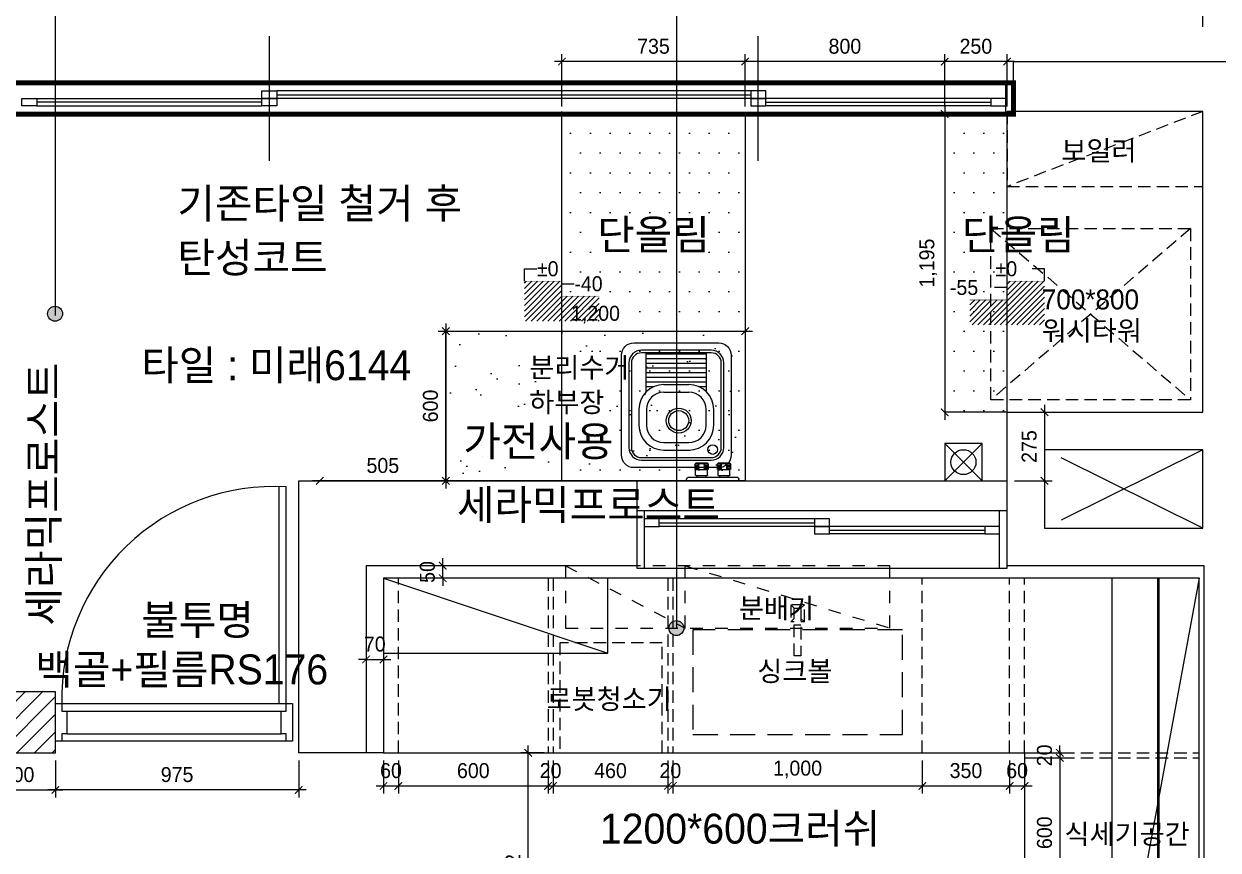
# Model space of a CAD drawing. Header units: millimetres. Extents: x 236955 to 308542, y 30900 to 88969.
# Drawn here: x 269033 to 273820, y 70311 to 73622 of the extents above; entities that cross this region are included whole.
import ezdxf
from ezdxf.enums import TextEntityAlignment as Align

# ---------------------------------------------------------------- set-up
doc = ezdxf.new("R2010")
doc.units = ezdxf.units.MM
doc.header["$LTSCALE"] = 100
doc.header["$PDMODE"] = 3
for name, pattern in [('DASHED', [0.75, 0.5, -0.25]), ('DASHEDX2', [1.5, 1, -0.5]), ('DIVIDE', [31.75, 12.7, -6.35, 0, -6.35, 0, -6.35]), ('HID', [2.3, 1.5, -0.8]), ('HID2', [1, 0.5, -0.5])]:
    doc.linetypes.add(name, pattern=pattern)
doc.layers.get('DEFPOINTS').update_dxf_attribs({"color": 248})
for name, color, linetype in [('0-ELC TEXT', 7, 'Continuous'), ('03-WAL NEW', 3, 'Continuous'), ('06-FUR', 6, 'Continuous'), ('06-LIGHT', 4, 'Continuous'), ('07-DIM WAL', 5, 'Continuous'), ('3.기호.계단선', 30, 'Continuous'), ('_LIBR', 4, 'Continuous'), ('C-LEVEL', 7, 'Continuous'), ('C-SYM', 7, 'Continuous'), ('CO-FURB-DN', 9, 'Continuous'), ('F-LEVEL', 7, 'Continuous'), ('F-OPEN', 1, 'DIVIDE'), ('F-WALL1', 2, 'Continuous'), ('F-WIN', 4, 'Continuous'), ('FIN', 7, 'Continuous'), ('FUR', 8, 'DASHED'), ('설비', 140, 'Continuous')]:
    doc.layers.add(name, color=color, linetype=linetype)
doc.styles.add('HY 울릉도 L', font='')
doc.styles.get("Standard").update_dxf_attribs({"font": ''})
doc.styles.add('YOURNAME', font='HY울릉도M.TTF')
doc.styles.add('코레일둥고', font='Korail_Round_Gothic_Medium.ttf')
doc.styles.get('HY 울릉도 L').set_extended_font_data('HY울릉도L')
doc.styles.get('Standard').set_extended_font_data('Haan YGodic 230')
doc.dimstyles.new('30', dxfattribs={"dimscale": 30, "dimtxt": 2, "dimasz": 1, "dimexe": 1, "dimexo": 1, "dimgap": 1, "dimtad": 1, "dimdec": 0, "dimrnd": 0.05, "dimdsep": 46, "dimlunit": 6, "dimtxsty": 'HY 울릉도 L', "dimblk": 'ARCHTICK', "dimcen": 2.5, "dimdle": 1, "dimclrd": 133, "dimclre": 133, "dimclrt": 30, "dimadec": 0, "dimazin": 0, "dimtfac": 1, "dimtdec": 0, "dimtix": 1, "dimtmove": 2, "dimatfit": 3, "dimldrblk": 'ARCHTICK', "dimfxl": 1, "dimlwd": -1, "dimlwe": -1, "dimarcsym": 0})
doc.dimstyles.new('60', dxfattribs={"dimscale": 60, "dimtxt": 2, "dimasz": 1, "dimexe": 1, "dimexo": 1, "dimgap": 1, "dimtad": 1, "dimdec": 0, "dimrnd": 0.05, "dimdsep": 46, "dimlunit": 6, "dimtxsty": 'HY 울릉도 L', "dimblk": 'ARCHTICK', "dimcen": 2.5, "dimdle": 1, "dimclrd": 133, "dimclre": 133, "dimclrt": 30, "dimadec": 0, "dimazin": 0, "dimtfac": 1, "dimtdec": 0, "dimtix": 1, "dimtmove": 2, "dimatfit": 3, "dimldrblk": 'ARCHTICK', "dimfxl": 1, "dimlwd": -1, "dimlwe": -1, "dimarcsym": 0})
doc.dimstyles.get("Standard").update_dxf_attribs({"dimtxt": 0.18, "dimasz": 0.18, "dimexe": 0.18, "dimexo": 0.0625, "dimgap": 0.09, "dimtad": 0, "dimtih": 1, "dimtoh": 1, "dimdec": 4, "dimzin": 0, "dimdsep": 46, "dimtxsty": 'Standard', "dimcen": 0.09, "dimadec": 0, "dimazin": 0, "dimtfac": 1, "dimtdec": 4, "dimtofl": 0, "dimtmove": 0, "dimatfit": 3, "dimfxl": 1, "dimtolj": 1, "dimtzin": 0, "dimarcsym": 0})

# ---------------------------------------------------------------- blocks, each defined once
blk = doc.blocks.new('A$C004A4CAE')
at = {"layer": 'FIN', "color": 6}
for p, q in [((36, 69), (36, 70)), ((84, 69), (36, 69)), ((51, 63), (36, 63)), ((51, 57), (36, 57)), ((51, 51), (36, 51)), ((82, 72), (38, 72)), ((84, 63), (69, 63)), ((84, 57), (69, 57)), ((84, 51), (69, 51)), ((84, 69), (84, 70)), ((126, 69), (126, 70)), ((174, 69), (126, 69)), ((141, 63), (126, 63)), ((141, 57), (126, 57)), ((141, 51), (126, 51)), ((172, 72), (128, 72)), ((174, 63), (159, 63)), ((174, 57), (159, 57)), ((174, 51), (159, 51)), ((174, 69), (174, 70)), ((0, 0), (0, 5)), ((200, 15), (10, 15)), ((36, 23), (36, 45)), ((84, 45), (36, 45)), ((82, 21), (38, 21)), ((43, 15), (43, 21)), ((77, 15), (77, 21)), ((84, 23), (84, 45)), ((174, 45), (126, 45)), ((126, 23), (126, 45)), ((172, 21), (128, 21)), ((133, 15), (133, 21)), ((167, 15), (167, 21)), ((174, 23), (174, 45)), ((210, 0), (210, 5))]:
    blk.add_line(p, q, dxfattribs=at)
for centre, radius, start, end in [((36, 66), 3, 90, 270), ((36, 60), 3, 90, 270), ((36, 54), 3, 90, 270), ((36, 48), 3, 90, 270), ((38, 70), 2, 90, 180), ((51, 66), 3, 90, 270), ((51, 60), 3, 90, 270), ((51, 54), 3, 90, 270), ((51, 48), 3, 90, 270), ((69, 66), 3, 270, 90), ((69, 60), 3, 270, 90), ((69, 54), 3, 270, 90), ((69, 48), 3, 270, 90), ((82, 70), 2, 0, 90), ((84, 66), 3, 270, 90), ((84, 60), 3, 270, 90), ((84, 54), 3, 270, 90), ((84, 48), 3, 270, 90), ((126, 66), 3, 90, 270), ((126, 60), 3, 90, 270), ((126, 54), 3, 90, 270), ((126, 48), 3, 90, 270), ((128, 70), 2, 90, 180), ((141, 66), 3, 90, 270), ((141, 60), 3, 90, 270), ((141, 54), 3, 90, 270), ((141, 48), 3, 90, 270), ((159, 66), 3, 270, 90), ((159, 60), 3, 270, 90), ((159, 54), 3, 270, 90), ((159, 48), 3, 270, 90), ((172, 70), 2, 0, 90), ((174, 66), 3, 270, 90), ((174, 60), 3, 270, 90), ((174, 54), 3, 270, 90), ((174, 48), 3, 270, 90), ((10, 5), 10, 90, 180), ((38, 23), 2, 180, 270), ((82, 23), 2, 270, 0), ((128, 23), 2, 180, 270), ((172, 23), 2, 270, 0), ((200, 5), 10, 0, 90)]:
    blk.add_arc(centre, radius, start, end, dxfattribs=at)
blk = doc.blocks.new('_ArchTick')
at = {"color": 0, "linetype": 'ByBlock', "const_width": 0.15}
blk.add_lwpolyline([(-0.5, -0.5), (0.5, 0.5)], dxfattribs=at)
blk = doc.blocks.new('*D71')
at = {"layer": '07-DIM WAL', "color": 133}
for p, q in [((268459.6, 73610), (268459.6, 74510)), ((273759.6, 73610), (273759.6, 74510)), ((273819.6, 74450), (268399.6, 74450))]:
    blk.add_line(p, q, dxfattribs=at)
at = {"layer": 'DEFPOINTS', "color": 0}
for p in [(268459.6, 74450), (268459.6, 73550), (273759.6, 73550)]:
    blk.add_point(p, dxfattribs=at)
at = {"layer": '07-DIM WAL', "color": 133, "xscale": 60, "yscale": 60, "zscale": 60, "rotation": 180}
blk.add_blockref('_ArchTick', (268459.6, 74450), dxfattribs=at)
at = {"layer": '07-DIM WAL', "color": 133, "xscale": 60, "yscale": 60, "zscale": 60}
blk.add_blockref('_ArchTick', (273759.6, 74450), dxfattribs=at)
at = {"layer": '07-DIM WAL', "color": 30, "insert": (271109.6, 74582), "char_height": 120, "attachment_point": 5, "style": 'HY 울릉도 L'}
blk.add_mtext('5,300', dxfattribs=at)
blk = doc.blocks.new('*D78')
at = {"layer": '07-DIM WAL', "color": 133}
for p, q in [((271054.6, 69728.5), (271054.6, 70730.5)), ((271118.3, 70700.5), (271024.6, 70700.5)), ((271024.6, 69758.5), (271024.6, 69758.5))]:
    blk.add_line(p, q, dxfattribs=at)
at = {"layer": 'DEFPOINTS', "color": 0}
for p in [(271054.6, 70700.5), (271148.3, 70700.5), (271054.6, 69758.5)]:
    blk.add_point(p, dxfattribs=at)
at = {"layer": '07-DIM WAL', "color": 133, "xscale": 30, "yscale": 30, "zscale": 30}
for p, rotation in [((271054.6, 70700.5), 90), ((271054.6, 69758.5), 270)]:
    blk.add_blockref('_ArchTick', p, dxfattribs=dict(at, rotation=rotation))
at = {"layer": '07-DIM WAL', "color": 30, "insert": (270993.9, 70229.5), "char_height": 60, "attachment_point": 5, "rotation": 90, "style": 'HY 울릉도 L'}
blk.add_mtext('942', dxfattribs=at)
blk = doc.blocks.new('*D92')
at = {"layer": '07-DIM WAL', "color": 133}
for p, q in [((269159.6, 70670.5), (269159.6, 70521.9)), ((270134.6, 70670.5), (270134.6, 70521.9)), ((270164.6, 70551.9), (269129.6, 70551.9))]:
    blk.add_line(p, q, dxfattribs=at)
at = {"layer": 'DEFPOINTS', "color": 0}
for p in [(269159.6, 70700.5), (270134.6, 70700.5), (269159.6, 70551.9)]:
    blk.add_point(p, dxfattribs=at)
at = {"layer": '07-DIM WAL', "color": 133, "xscale": 30, "yscale": 30, "zscale": 30, "rotation": 180}
blk.add_blockref('_ArchTick', (269159.6, 70551.9), dxfattribs=at)
at = {"layer": '07-DIM WAL', "color": 133, "xscale": 30, "yscale": 30, "zscale": 30}
blk.add_blockref('_ArchTick', (270134.6, 70551.9), dxfattribs=at)
at = {"layer": '07-DIM WAL', "color": 30, "insert": (269647.1, 70613.3), "char_height": 60, "attachment_point": 5, "style": 'HY 울릉도 L'}
blk.add_mtext('975', dxfattribs=at)
blk = doc.blocks.new('*D93')
at = {"layer": '07-DIM WAL', "color": 133}
for p, q in [((268859.6, 70670.5), (268859.6, 70521.9)), ((269159.6, 70670.5), (269159.6, 70521.9)), ((268829.6, 70551.9), (269189.6, 70551.9))]:
    blk.add_line(p, q, dxfattribs=at)
at = {"layer": 'DEFPOINTS', "color": 0}
for p in [(268859.6, 70700.5), (269159.6, 70700.5), (269159.6, 70551.9)]:
    blk.add_point(p, dxfattribs=at)
at = {"layer": '07-DIM WAL', "color": 133, "xscale": 30, "yscale": 30, "zscale": 30, "rotation": 180}
blk.add_blockref('_ArchTick', (268859.6, 70551.9), dxfattribs=at)
at = {"layer": '07-DIM WAL', "color": 133, "xscale": 30, "yscale": 30, "zscale": 30}
blk.add_blockref('_ArchTick', (269159.6, 70551.9), dxfattribs=at)
at = {"layer": '07-DIM WAL', "color": 30, "insert": (269009.6, 70613.3), "char_height": 60, "attachment_point": 5, "style": 'HY 울릉도 L'}
blk.add_mtext('300', dxfattribs=at)
blk = doc.blocks.new('*D96')
at = {"layer": '07-DIM WAL', "color": 133}
for p, q in [((272724.3, 73290.5), (272724.3, 73500.5)), ((272974.6, 73290.5), (272974.6, 73500.5)), ((273004.6, 73470.5), (272694.3, 73470.5))]:
    blk.add_line(p, q, dxfattribs=at)
at = {"layer": 'DEFPOINTS', "color": 0}
for p in [(272724.3, 73470.5), (272724.3, 73260.5), (272974.6, 73260.5)]:
    blk.add_point(p, dxfattribs=at)
at = {"layer": '07-DIM WAL', "color": 133, "xscale": 30, "yscale": 30, "zscale": 30, "rotation": 180}
blk.add_blockref('_ArchTick', (272724.3, 73470.5), dxfattribs=at)
at = {"layer": '07-DIM WAL', "color": 133, "xscale": 30, "yscale": 30, "zscale": 30}
blk.add_blockref('_ArchTick', (272974.6, 73470.5), dxfattribs=at)
at = {"layer": '07-DIM WAL', "color": 30, "insert": (272849.4, 73531.8), "char_height": 60, "attachment_point": 5, "style": 'HY 울릉도 L'}
blk.add_mtext('250', dxfattribs=at)
blk = doc.blocks.new('*D97')
at = {"layer": '07-DIM WAL', "color": 133}
for p, q in [((271924.3, 73290.5), (271924.3, 73500.5)), ((272724.3, 73290.5), (272724.3, 73500.5)), ((272754.3, 73470.5), (271894.3, 73470.5))]:
    blk.add_line(p, q, dxfattribs=at)
at = {"layer": 'DEFPOINTS', "color": 0}
for p in [(271924.3, 73470.5), (271924.3, 73260.5), (272724.3, 73260.5)]:
    blk.add_point(p, dxfattribs=at)
at = {"layer": '07-DIM WAL', "color": 133, "xscale": 30, "yscale": 30, "zscale": 30, "rotation": 180}
blk.add_blockref('_ArchTick', (271924.3, 73470.5), dxfattribs=at)
at = {"layer": '07-DIM WAL', "color": 133, "xscale": 30, "yscale": 30, "zscale": 30}
blk.add_blockref('_ArchTick', (272724.3, 73470.5), dxfattribs=at)
at = {"layer": '07-DIM WAL', "color": 30, "insert": (272324.3, 73531.8), "char_height": 60, "attachment_point": 5, "style": 'HY 울릉도 L'}
blk.add_mtext('800', dxfattribs=at)
blk = doc.blocks.new('*D98')
at = {"layer": '07-DIM WAL', "color": 133}
for p, q in [((273004.6, 72065.5), (273154.6, 72065.5)), ((273124.6, 72095.5), (273124.6, 71760.5)), ((273004.6, 71790.5), (273154.6, 71790.5))]:
    blk.add_line(p, q, dxfattribs=at)
at = {"layer": 'DEFPOINTS', "color": 0}
for p in [(272974.6, 72065.5), (272974.6, 71790.5), (273124.6, 71790.5)]:
    blk.add_point(p, dxfattribs=at)
at = {"layer": '07-DIM WAL', "color": 133, "xscale": 30, "yscale": 30, "zscale": 30}
for p, rotation in [((273124.6, 72065.5), 90), ((273124.6, 71790.5), 270)]:
    blk.add_blockref('_ArchTick', p, dxfattribs=dict(at, rotation=rotation))
at = {"layer": '07-DIM WAL', "color": 30, "insert": (273063.3, 71928), "char_height": 60, "attachment_point": 5, "rotation": 90, "style": 'HY 울릉도 L'}
blk.add_mtext('275', dxfattribs=at)
blk = doc.blocks.new('*D99')
at = {"layer": '07-DIM WAL', "color": 133}
for p, q in [((272724.3, 73290.5), (272724.3, 72035.5)), ((272754.3, 73260.5), (272754.3, 73260.5)), ((272754.3, 72065.5), (272754.3, 72065.5))]:
    blk.add_line(p, q, dxfattribs=at)
at = {"layer": 'DEFPOINTS', "color": 0}
for p in [(272724.3, 73260.5), (272724.3, 72065.5), (272724.3, 72065.5)]:
    blk.add_point(p, dxfattribs=at)
at = {"layer": '07-DIM WAL', "color": 133, "xscale": 30, "yscale": 30, "zscale": 30}
for p, rotation in [((272724.3, 73260.5), 90), ((272724.3, 72065.5), 270)]:
    blk.add_blockref('_ArchTick', p, dxfattribs=dict(at, rotation=rotation))
at = {"layer": '07-DIM WAL', "color": 30, "insert": (272658.3, 72663), "char_height": 60, "attachment_point": 5, "rotation": 90, "style": 'HY 울릉도 L'}
blk.add_mtext('1,195', dxfattribs=at)
blk = doc.blocks.new('*D100')
at = {"layer": '07-DIM WAL', "color": 133}
for p, q in [((271189.6, 73290.5), (271189.6, 73500.5)), ((271924.3, 73290.5), (271924.3, 73500.5)), ((271954.3, 73470.5), (271159.6, 73470.5))]:
    blk.add_line(p, q, dxfattribs=at)
at = {"layer": 'DEFPOINTS', "color": 0}
for p in [(271189.6, 73470.5), (271189.6, 73260.5), (271924.3, 73260.5)]:
    blk.add_point(p, dxfattribs=at)
at = {"layer": '07-DIM WAL', "color": 133, "xscale": 30, "yscale": 30, "zscale": 30, "rotation": 180}
blk.add_blockref('_ArchTick', (271189.6, 73470.5), dxfattribs=at)
at = {"layer": '07-DIM WAL', "color": 133, "xscale": 30, "yscale": 30, "zscale": 30}
blk.add_blockref('_ArchTick', (271924.3, 73470.5), dxfattribs=at)
at = {"layer": '07-DIM WAL', "color": 30, "insert": (271556.9, 73531.8), "char_height": 60, "attachment_point": 5, "style": 'HY 울릉도 L'}
blk.add_mtext('735', dxfattribs=at)
blk = doc.blocks.new('FB-025')
at = {"layer": 'CO-FURB-DN', "color": 251}
for p, q in [((140, 470), (-140, 470)), ((140, 460), (-140, 460)), ((-120.7, 303.5), (-120.7, 460)), ((-120.7, 456), (120.7, 456)), ((-120.7, 437.3), (120.7, 437.3)), ((120.7, 303.5), (120.7, 460)), ((-190, 420), (-190, 80)), ((-180, 420), (-180, 80)), ((-120.7, 418.5), (120.7, 418.5)), ((-120.7, 399.8), (120.7, 399.8)), ((180, 80), (180, 420)), ((190, 80), (190, 420)), ((-120.7, 381), (120.7, 381)), ((-120.7, 362.3), (120.7, 362.3)), ((-120.7, 343.5), (120.7, 343.5)), ((-120.7, 324.8), (-89.3, 324.8)), ((-120.7, 306), (-118.1, 306)), ((-50, 332.8), (50, 332.8)), ((-50, 302.8), (50, 302.8)), ((89.3, 324.8), (120.7, 324.8)), ((118.1, 306), (120.7, 306)), ((-150, 232.8), (-150, 170)), ((-120, 232.8), (-120, 170)), ((120, 170), (120, 232.8)), ((150, 170), (150, 232.8)), ((-50, 100), (50, 100)), ((-50, 70), (50, 70)), ((-140, 40), (140, 40)), ((-140, 30), (140, 30))]:
    blk.add_line(p, q, dxfattribs=at)
at = {"layer": 'CO-FURB-DN'}
blk.add_lwpolyline([(-170, 500), (170, 500, -0.414214), (220, 450), (220, 50, -0.414214), (170, 0), (-170, 0, -0.414214), (-220, 50), (-220, 450, -0.414214)], format="xyb", close=True, dxfattribs=at)
at = {"layer": 'CO-FURB-DN', "color": 251}
for centre, radius in [((9.5, 188.3), 50), ((9.5, 188.3), 40), ((145.7, 72.1), 19)]:
    blk.add_circle(centre, radius, dxfattribs=at)
for centre, radius, start, end in [((-140, 420), 50, 90, 180), ((-140, 420), 40, 90, 180), ((140, 420), 50, 0, 90), ((140, 420), 40, 0, 90), ((-50, 232.8), 100, 90, 180), ((-50, 232.8), 70, 90, 180), ((50, 232.8), 100, 0, 90), ((50, 232.8), 70, 0, 90), ((-50, 170), 100, 180, 270), ((-50, 170), 70, 180, 270), ((50, 170), 100, 270, 0), ((50, 170), 100, 270, 0), ((50, 170), 70, 270, 0), ((-140, 80), 50, 180, 270), ((-140, 80), 40, 180, 270), ((140, 80), 40, 270, 0), ((140, 80), 50, 270, 0)]:
    blk.add_arc(centre, radius, start, end, dxfattribs=at)
blk = doc.blocks.new('*D102')
at = {"layer": '07-DIM WAL', "color": 133}
blk.add_line((270694.3, 72390.5), (271954.3, 72390.5), dxfattribs=at)
at = {"layer": 'DEFPOINTS', "color": 0}
for p in [(270724.3, 72390.5), (271924.3, 72390.5), (271924.3, 72390.5)]:
    blk.add_point(p, dxfattribs=at)
at = {"layer": '07-DIM WAL', "color": 133, "xscale": 30, "yscale": 30, "zscale": 30, "rotation": 180}
blk.add_blockref('_ArchTick', (270724.3, 72390.5), dxfattribs=at)
at = {"layer": '07-DIM WAL', "color": 133, "xscale": 30, "yscale": 30, "zscale": 30}
blk.add_blockref('_ArchTick', (271924.3, 72390.5), dxfattribs=at)
at = {"layer": '07-DIM WAL', "color": 30, "insert": (271324.3, 72456.4), "char_height": 60, "attachment_point": 5, "style": 'HY 울릉도 L'}
blk.add_mtext('1,200', dxfattribs=at)
blk = doc.blocks.new('*D103')
at = {"layer": '07-DIM WAL', "color": 133}
for p, q in [((270724.3, 72420.5), (270724.3, 71760.5)), ((270754.3, 72390.5), (270754.3, 72390.5)), ((270754.3, 71790.5), (270754.3, 71790.5))]:
    blk.add_line(p, q, dxfattribs=at)
at = {"layer": 'DEFPOINTS', "color": 0}
for p in [(270724.3, 72390.5), (270724.3, 71790.5), (270724.3, 71790.5)]:
    blk.add_point(p, dxfattribs=at)
at = {"layer": '07-DIM WAL', "color": 133, "xscale": 30, "yscale": 30, "zscale": 30}
for p, rotation in [((270724.3, 72390.5), 90), ((270724.3, 71790.5), 270)]:
    blk.add_blockref('_ArchTick', p, dxfattribs=dict(at, rotation=rotation))
at = {"layer": '07-DIM WAL', "color": 30, "insert": (270663, 72090.5), "char_height": 60, "attachment_point": 5, "rotation": 90, "style": 'HY 울릉도 L'}
blk.add_mtext('600', dxfattribs=at)
blk = doc.blocks.new('*D104')
at = {"layer": '07-DIM WAL', "color": 133}
blk.add_line((270754.3, 71790.5), (270189.6, 71790.5), dxfattribs=at)
at = {"layer": 'DEFPOINTS', "color": 0}
for p in [(270219.6, 71790.5), (270219.6, 71790.5), (270724.3, 71790.5)]:
    blk.add_point(p, dxfattribs=at)
at = {"layer": '07-DIM WAL', "color": 133, "xscale": 30, "yscale": 30, "zscale": 30, "rotation": 180}
blk.add_blockref('_ArchTick', (270219.6, 71790.5), dxfattribs=at)
at = {"layer": '07-DIM WAL', "color": 133, "xscale": 30, "yscale": 30, "zscale": 30}
blk.add_blockref('_ArchTick', (270724.3, 71790.5), dxfattribs=at)
at = {"layer": '07-DIM WAL', "color": 30, "insert": (270471.9, 71851.8), "char_height": 60, "attachment_point": 5, "style": 'HY 울릉도 L'}
blk.add_mtext('505', dxfattribs=at)
blk = doc.blocks.new('*D364')
at = {"layer": '07-DIM WAL', "color": 133}
for p, q in [((270534.6, 70670.5), (270534.6, 70537.9)), ((271134.6, 70670.5), (271134.6, 70537.9)), ((270504.6, 70567.9), (271164.6, 70567.9))]:
    blk.add_line(p, q, dxfattribs=at)
at = {"layer": 'DEFPOINTS', "color": 0}
for p in [(270534.6, 70700.5), (271134.6, 70700.5), (271134.6, 70567.9)]:
    blk.add_point(p, dxfattribs=at)
at = {"layer": '07-DIM WAL', "color": 133, "xscale": 30, "yscale": 30, "zscale": 30, "rotation": 180}
blk.add_blockref('_ArchTick', (270534.6, 70567.9), dxfattribs=at)
at = {"layer": '07-DIM WAL', "color": 133, "xscale": 30, "yscale": 30, "zscale": 30}
blk.add_blockref('_ArchTick', (271134.6, 70567.9), dxfattribs=at)
at = {"layer": '07-DIM WAL', "color": 30, "insert": (270834.6, 70629.2), "char_height": 60, "attachment_point": 5, "style": 'HY 울릉도 L'}
blk.add_mtext('600', dxfattribs=at)
blk = doc.blocks.new('*D365')
at = {"layer": '07-DIM WAL', "color": 133}
for p, q in [((271134.6, 70670.5), (271134.6, 70537.9)), ((271154.6, 70670.5), (271154.6, 70537.9)), ((271104.6, 70567.9), (271184.6, 70567.9))]:
    blk.add_line(p, q, dxfattribs=at)
at = {"layer": 'DEFPOINTS', "color": 0}
for p in [(271134.6, 70700.5), (271154.6, 70700.5), (271154.6, 70567.9)]:
    blk.add_point(p, dxfattribs=at)
at = {"layer": '07-DIM WAL', "color": 133, "xscale": 30, "yscale": 30, "zscale": 30}
blk.add_blockref('_ArchTick', (271134.6, 70567.9), dxfattribs=at)
at = {"layer": '07-DIM WAL', "color": 133, "xscale": 30, "yscale": 30, "zscale": 30, "rotation": 180}
blk.add_blockref('_ArchTick', (271154.6, 70567.9), dxfattribs=at)
at = {"layer": '07-DIM WAL', "color": 30, "insert": (271144.6, 70629.2), "char_height": 60, "attachment_point": 5, "style": 'HY 울릉도 L'}
blk.add_mtext('20', dxfattribs=at)
blk = doc.blocks.new('*D366')
at = {"layer": '07-DIM WAL', "color": 133}
for p, q in [((271154.6, 70670.5), (271154.6, 70537.9)), ((271614.6, 70670.5), (271614.6, 70537.9)), ((271124.6, 70567.9), (271644.6, 70567.9))]:
    blk.add_line(p, q, dxfattribs=at)
at = {"layer": 'DEFPOINTS', "color": 0}
for p in [(271154.6, 70700.5), (271614.6, 70700.5), (271614.6, 70567.9)]:
    blk.add_point(p, dxfattribs=at)
at = {"layer": '07-DIM WAL', "color": 133, "xscale": 30, "yscale": 30, "zscale": 30, "rotation": 180}
blk.add_blockref('_ArchTick', (271154.6, 70567.9), dxfattribs=at)
at = {"layer": '07-DIM WAL', "color": 133, "xscale": 30, "yscale": 30, "zscale": 30}
blk.add_blockref('_ArchTick', (271614.6, 70567.9), dxfattribs=at)
at = {"layer": '07-DIM WAL', "color": 30, "insert": (271384.6, 70629.2), "char_height": 60, "attachment_point": 5, "style": 'HY 울릉도 L'}
blk.add_mtext('460', dxfattribs=at)
blk = doc.blocks.new('*D367')
at = {"layer": '07-DIM WAL', "color": 133}
for p, q in [((271614.6, 70670.5), (271614.6, 70537.9)), ((271634.6, 70670.5), (271634.6, 70537.9)), ((271584.6, 70567.9), (271664.6, 70567.9))]:
    blk.add_line(p, q, dxfattribs=at)
at = {"layer": 'DEFPOINTS', "color": 0}
for p in [(271614.6, 70700.5), (271634.6, 70700.5), (271634.6, 70567.9)]:
    blk.add_point(p, dxfattribs=at)
at = {"layer": '07-DIM WAL', "color": 133, "xscale": 30, "yscale": 30, "zscale": 30}
blk.add_blockref('_ArchTick', (271614.6, 70567.9), dxfattribs=at)
at = {"layer": '07-DIM WAL', "color": 133, "xscale": 30, "yscale": 30, "zscale": 30, "rotation": 180}
blk.add_blockref('_ArchTick', (271634.6, 70567.9), dxfattribs=at)
at = {"layer": '07-DIM WAL', "color": 30, "insert": (271624.6, 70629.2), "char_height": 60, "attachment_point": 5, "style": 'HY 울릉도 L'}
blk.add_mtext('20', dxfattribs=at)
blk = doc.blocks.new('*D368')
at = {"layer": '07-DIM WAL', "color": 133}
for p, q in [((271634.6, 70670.5), (271634.6, 70537.9)), ((272634.6, 70670.5), (272634.6, 70537.9)), ((271604.6, 70567.9), (272664.6, 70567.9))]:
    blk.add_line(p, q, dxfattribs=at)
at = {"layer": 'DEFPOINTS', "color": 0}
for p in [(271634.6, 70700.5), (272634.6, 70700.5), (272634.6, 70567.9)]:
    blk.add_point(p, dxfattribs=at)
at = {"layer": '07-DIM WAL', "color": 133, "xscale": 30, "yscale": 30, "zscale": 30, "rotation": 180}
blk.add_blockref('_ArchTick', (271634.6, 70567.9), dxfattribs=at)
at = {"layer": '07-DIM WAL', "color": 133, "xscale": 30, "yscale": 30, "zscale": 30}
blk.add_blockref('_ArchTick', (272634.6, 70567.9), dxfattribs=at)
at = {"layer": '07-DIM WAL', "color": 30, "insert": (272134.6, 70633.9), "char_height": 60, "attachment_point": 5, "style": 'HY 울릉도 L'}
blk.add_mtext('1,000', dxfattribs=at)
blk = doc.blocks.new('*D369')
at = {"layer": '07-DIM WAL', "color": 133}
for p, q in [((272634.6, 70670.5), (272634.6, 70537.9)), ((272984.6, 70670.5), (272984.6, 70537.9)), ((272604.6, 70567.9), (273014.6, 70567.9))]:
    blk.add_line(p, q, dxfattribs=at)
at = {"layer": 'DEFPOINTS', "color": 0}
for p in [(272634.6, 70700.5), (272984.6, 70700.5), (272984.6, 70567.9)]:
    blk.add_point(p, dxfattribs=at)
at = {"layer": '07-DIM WAL', "color": 133, "xscale": 30, "yscale": 30, "zscale": 30, "rotation": 180}
blk.add_blockref('_ArchTick', (272634.6, 70567.9), dxfattribs=at)
at = {"layer": '07-DIM WAL', "color": 133, "xscale": 30, "yscale": 30, "zscale": 30}
blk.add_blockref('_ArchTick', (272984.6, 70567.9), dxfattribs=at)
at = {"layer": '07-DIM WAL', "color": 30, "insert": (272809.6, 70629.3), "char_height": 60, "attachment_point": 5, "style": 'HY 울릉도 L'}
blk.add_mtext('350', dxfattribs=at)
blk = doc.blocks.new('*D370')
at = {"layer": '07-DIM WAL', "color": 133}
for p, q in [((273186, 70700.5), (273186, 70730.5)), ((273074.6, 70700.5), (273216, 70700.5)), ((273074.6, 70680.5), (273216, 70680.5)), ((273186, 70700.5), (273186, 70680.5)), ((273186, 70680.5), (273186, 70650.5))]:
    blk.add_line(p, q, dxfattribs=at)
at = {"layer": 'DEFPOINTS', "color": 0}
for p in [(273044.6, 70700.5), (273044.6, 70680.5), (273186, 70680.5)]:
    blk.add_point(p, dxfattribs=at)
at = {"layer": '07-DIM WAL', "color": 133, "xscale": 30, "yscale": 30, "zscale": 30}
for p, rotation in [((273186, 70700.5), 270), ((273186, 70680.5), 90)]:
    blk.add_blockref('_ArchTick', p, dxfattribs=dict(at, rotation=rotation))
at = {"layer": '07-DIM WAL', "color": 30, "insert": (273124.7, 70690.5), "char_height": 60, "attachment_point": 5, "rotation": 90, "style": 'HY 울릉도 L'}
blk.add_mtext('20', dxfattribs=at)
blk = doc.blocks.new('*D371')
at = {"layer": '07-DIM WAL', "color": 133}
for p, q in [((273074.6, 70680.5), (273216, 70680.5)), ((273186, 70710.5), (273186, 70050.5)), ((273074.6, 70080.5), (273216, 70080.5))]:
    blk.add_line(p, q, dxfattribs=at)
at = {"layer": 'DEFPOINTS', "color": 0}
for p in [(273044.6, 70680.5), (273044.6, 70080.5), (273186, 70080.5)]:
    blk.add_point(p, dxfattribs=at)
at = {"layer": '07-DIM WAL', "color": 133, "xscale": 30, "yscale": 30, "zscale": 30}
for p, rotation in [((273186, 70680.5), 90), ((273186, 70080.5), 270)]:
    blk.add_blockref('_ArchTick', p, dxfattribs=dict(at, rotation=rotation))
at = {"layer": '07-DIM WAL', "color": 30, "insert": (273124.7, 70380.5), "char_height": 60, "attachment_point": 5, "rotation": 90, "style": 'HY 울릉도 L'}
blk.add_mtext('600', dxfattribs=at)
blk = doc.blocks.new('*D376')
at = {"layer": '07-DIM WAL', "color": 133}
for p, q in [((270404.6, 71075), (270374.6, 71075)), ((270404.6, 71075), (270474.6, 71075)), ((270474.6, 71075), (270504.6, 71075)), ((270404.6, 71045.5), (270404.6, 71045))]:
    blk.add_line(p, q, dxfattribs=at)
at = {"layer": 'DEFPOINTS', "color": 0}
for p in [(270404.6, 71075.5), (270474.6, 71075), (270474.6, 71075)]:
    blk.add_point(p, dxfattribs=at)
at = {"layer": '07-DIM WAL', "color": 133, "xscale": 30, "yscale": 30, "zscale": 30}
blk.add_blockref('_ArchTick', (270404.6, 71075), dxfattribs=at)
at = {"layer": '07-DIM WAL', "color": 133, "xscale": 30, "yscale": 30, "zscale": 30, "rotation": 180}
blk.add_blockref('_ArchTick', (270474.6, 71075), dxfattribs=at)
at = {"layer": '07-DIM WAL', "color": 30, "insert": (270439.6, 71136.3), "char_height": 60, "attachment_point": 5, "style": 'HY 울릉도 L'}
blk.add_mtext('70', dxfattribs=at)
blk = doc.blocks.new('*D377')
at = {"layer": '07-DIM WAL', "color": 133}
for p, q in [((270712, 71450.5), (270712, 71480.5)), ((270712, 71400.5), (270712, 71450.5)), ((270742, 71450.5), (270742, 71450.5)), ((270712, 71400.5), (270712, 71370.5)), ((270742, 71400.5), (270742, 71400.5))]:
    blk.add_line(p, q, dxfattribs=at)
at = {"layer": 'DEFPOINTS', "color": 0}
for p in [(270712, 71450.5), (270712, 71450.5), (270712, 71400.5)]:
    blk.add_point(p, dxfattribs=at)
at = {"layer": '07-DIM WAL', "color": 133, "xscale": 30, "yscale": 30, "zscale": 30}
for p, rotation in [((270712, 71450.5), 270), ((270712, 71400.5), 90)]:
    blk.add_blockref('_ArchTick', p, dxfattribs=dict(at, rotation=rotation))
at = {"layer": '07-DIM WAL', "color": 30, "insert": (270650.7, 71425.5), "char_height": 60, "attachment_point": 5, "rotation": 90, "style": 'HY 울릉도 L'}
blk.add_mtext('50', dxfattribs=at)
blk = doc.blocks.new('*D467')
at = {"layer": '07-DIM WAL', "color": 133}
for p, q in [((270474.6, 70670.5), (270474.6, 70537.9)), ((270534.6, 70670.5), (270534.6, 70537.9)), ((270444.6, 70567.9), (270564.6, 70567.9))]:
    blk.add_line(p, q, dxfattribs=at)
at = {"layer": 'DEFPOINTS', "color": 0}
for p in [(270474.6, 70700.5), (270534.6, 70700.5), (270534.6, 70567.9)]:
    blk.add_point(p, dxfattribs=at)
at = {"layer": '07-DIM WAL', "color": 133, "xscale": 30, "yscale": 30, "zscale": 30}
blk.add_blockref('_ArchTick', (270474.6, 70567.9), dxfattribs=at)
at = {"layer": '07-DIM WAL', "color": 133, "xscale": 30, "yscale": 30, "zscale": 30, "rotation": 180}
blk.add_blockref('_ArchTick', (270534.6, 70567.9), dxfattribs=at)
at = {"layer": '07-DIM WAL', "color": 30, "insert": (270504.6, 70629.2), "char_height": 60, "attachment_point": 5, "style": 'HY 울릉도 L'}
blk.add_mtext('60', dxfattribs=at)
blk = doc.blocks.new('*D468')
at = {"layer": '07-DIM WAL', "color": 133}
for p, q in [((272984.6, 70670.5), (272984.6, 70537.9)), ((273044.6, 70670.5), (273044.6, 70537.9)), ((272954.6, 70567.9), (273074.6, 70567.9))]:
    blk.add_line(p, q, dxfattribs=at)
at = {"layer": 'DEFPOINTS', "color": 0}
for p in [(272984.6, 70700.5), (273044.6, 70700.5), (273044.6, 70567.9)]:
    blk.add_point(p, dxfattribs=at)
at = {"layer": '07-DIM WAL', "color": 133, "xscale": 30, "yscale": 30, "zscale": 30}
blk.add_blockref('_ArchTick', (272984.6, 70567.9), dxfattribs=at)
at = {"layer": '07-DIM WAL', "color": 133, "xscale": 30, "yscale": 30, "zscale": 30, "rotation": 180}
blk.add_blockref('_ArchTick', (273044.6, 70567.9), dxfattribs=at)
at = {"layer": '07-DIM WAL', "color": 30, "insert": (273014.6, 70629.2), "char_height": 60, "attachment_point": 5, "style": 'HY 울릉도 L'}
blk.add_mtext('60', dxfattribs=at)
blk = doc.blocks.new('C-SYM-LEVEL-2')
at = {"layer": 'C-SYM', "style": 'YOURNAME'}
blk.add_attdef('부위', text='', height=60, dxfattribs=at).set_placement((-68456.5, -41156.5), align=Align.MIDDLE_LEFT)
at = {"layer": 'DEFPOINTS', "has_arrowhead": 0}
blk.add_leader([(-68506.5, -41106.5), (-68506.5, -41156.5), (-68456.5, -41156.5)], dimstyle='Standard', override={"dimscale": 1, "dimasz": 1, "dimtxsty": 'YOURNAME', "dimldrblk": 'Dot'}, dxfattribs=at)
blk = doc.blocks.new('flooor')
at = {"layer": 'C-LEVEL'}
h = blk.add_hatch(dxfattribs=at)
h.set_pattern_fill('ANSI31', color=1, scale=5, angle=180)
h.set_pattern_definition([(225, (-57219.68, 40739.668), (11.22532015, -11.22532015), [])])
h.paths.add_polyline_path([(271039.6, 72430.5), (271339.6, 72430.5), (271339.6, 72530.5), (271189.6, 72530.5), (271189.6, 72590.5), (271039.6, 72590.5)])
h = blk.add_hatch(dxfattribs=at)
h.set_pattern_fill('ANSI31', color=1, scale=5, angle=180)
h.set_pattern_definition([(225, (-56985.965, 40739.668), (11.22532015, -11.22532015), [])])
h.paths.add_polyline_path([(273124.6, 72415.5), (272824.6, 72415.5), (272824.6, 72515.5), (272974.6, 72515.5), (272974.6, 72590.5), (273124.6, 72590.5)])
for p, q in [((272724.6, 71790.5), (272874.6, 71940.5)), ((272724.6, 71940.5), (272874.6, 71790.5))]:
    blk.add_line(p, q)
blk.add_lwpolyline([(272724.6, 71790.5), (272874.6, 71790.5), (272874.6, 71940.5), (272724.6, 71940.5)], close=True)
blk.add_circle((272799.6, 71865.5), 50)
at = {"layer": '3.기호.계단선', "linetype": 'HID2'}
blk.add_lwpolyline([(271204.6, 71450.5), (271204.6, 71200.5), (272504.6, 71200.5), (272504.6, 71450.5), (271204.6, 71450.5), (271684.6, 71200.5), (271684.6, 71450.5), (272504.6, 71200.5)], dxfattribs=at)
at = {"layer": 'C-LEVEL', "color": 2, "const_width": 2}
for points in [[(271339.6, 72530.5), (271189.6, 72530.5), (271189.6, 72590.5), (271039.6, 72590.5)], [(272824.6, 72515.5), (272974.6, 72515.5), (272974.6, 72590.5), (273124.6, 72590.5)]]:
    blk.add_lwpolyline(points, dxfattribs=at)
at = {"layer": 'F-LEVEL'}
for p, q in [((271189.6, 71790.5), (271189.6, 73270.5)), ((272974.6, 72065.5), (272974.6, 73270.5))]:
    blk.add_line(p, q, dxfattribs=at)
at = {"layer": 'F-OPEN', "ltscale": 0.5}
for p, q in [((273759.6, 71600.5), (273124.6, 71915.5)), ((273759.6, 71915.5), (273124.6, 71600.5))]:
    blk.add_line(p, q, dxfattribs=at)
at = {"layer": 'F-WALL1'}
for p, q in [((272999.6, 73270.5), (272999.6, 73470.5)), ((272999.6, 73470.5), (274625.6, 73470.5)), ((273759.6, 73270.5), (272999.6, 73270.5)), ((273759.6, 72065.5), (273759.6, 73270.5)), ((272974.6, 71450.5), (272974.6, 72065.5)), ((272974.6, 72065.5), (273759.6, 72065.5)), ((273764.6, 71450.5), (272974.6, 71450.5)), ((273764.6, 67780.5), (273764.6, 71450.5))]:
    blk.add_line(p, q, dxfattribs=at)
for points in [[(273124.6, 71915.5), (273124.6, 71600.5), (273759.6, 71600.5), (273759.6, 71915.5)], [(271489.6, 71790.5), (271489.6, 71450.5), (270404.6, 71450.5), (270404.6, 70700.5), (270134.6, 70700.5), (270134.6, 71790.5)]]:
    blk.add_lwpolyline(points, close=True, dxfattribs=at)
at = {"layer": 'F-WIN'}
for p, q in [((270017.1, 73073), (270017.1, 73573)), ((271977.1, 73073), (271977.1, 73573)), ((272999.6, 73385.5), (268994.6, 73385.5)), ((271947.1, 73353), (270047.1, 73353)), ((272969.6, 73260.5), (272969.6, 73385.5)), ((272999.6, 73260.5), (272999.6, 73385.5)), ((269084.6, 73323), (269987.1, 73323)), ((269987.1, 73308), (269084.6, 73308)), ((270047.1, 73338), (271947.1, 73338)), ((271947.1, 73323), (270047.1, 73323)), ((272909.6, 73323), (272007.1, 73323)), ((272007.1, 73308), (272909.6, 73308)), ((268994.6, 73260.5), (272999.6, 73260.5)), ((269084.6, 73293), (269987.1, 73293)), ((272909.6, 73293), (272007.1, 73293)), ((271489.6, 71790.5), (272974.6, 71790.5)), ((272974.6, 71670.5), (271489.6, 71670.5)), ((271489.6, 71670.5), (271489.6, 71440.5)), ((271519.6, 71670.5), (271519.6, 71440.5)), ((272944.6, 71440.5), (272944.6, 71670.5)), ((272974.6, 71440.5), (272974.6, 71670.5)), ((272202.1, 71638), (271579.6, 71638)), ((271579.6, 71623), (272202.1, 71623)), ((272202.1, 71608), (271579.6, 71608)), ((272884.6, 71608), (272262.1, 71608)), ((272262.1, 71593), (272884.6, 71593)), ((272884.6, 71578), (272262.1, 71578)), ((271489.6, 71440.5), (272974.6, 71440.5))]:
    blk.add_line(p, q, dxfattribs=at)
for points in [[(270047.1, 73353), (270047.1, 73323), (269987.1, 73323), (269987.1, 73353)], [(271947.1, 73353), (271947.1, 73323), (272007.1, 73323), (272007.1, 73353)], [(269084.6, 73323), (269084.6, 73293), (269024.6, 73293), (269024.6, 73323)], [(270047.1, 73323), (270047.1, 73293), (269987.1, 73293), (269987.1, 73323)], [(271947.1, 73323), (271947.1, 73293), (272007.1, 73293), (272007.1, 73323)], [(272909.6, 73323), (272909.6, 73293), (272969.6, 73293), (272969.6, 73323)], [(271519.6, 71638), (271519.6, 71608), (271579.6, 71608), (271579.6, 71638)], [(272202.1, 71638), (272202.1, 71608), (272262.1, 71608), (272262.1, 71638)], [(272202.1, 71608), (272202.1, 71578), (272262.1, 71578), (272262.1, 71608)], [(272884.6, 71608), (272884.6, 71578), (272944.6, 71578), (272944.6, 71608)]]:
    blk.add_lwpolyline(points, close=True, dxfattribs=at)
at = {"xscale": -1}
blk.add_blockref('A$C004A4CAE', (271899.6, 71790.5), dxfattribs=at)
at = {"layer": 'C-LEVEL'}
ref = blk.add_blockref('C-SYM-LEVEL-2', (339546.1, 31484), dxfattribs=dict(at, xscale=-1, rotation=180))
ref.add_attrib('부위', '%%p0', dxfattribs={"height": 60, "style": 'YOURNAME'}).set_placement((271089.6, 72640.5), align=Align.MIDDLE_LEFT)
ref = blk.add_blockref('C-SYM-LEVEL-2', (204618.1, 31484), dxfattribs=dict(at, rotation=180))
ref.add_attrib('부위', '%%p0', dxfattribs={"height": 60, "style": 'YOURNAME'}).set_placement((272928.2, 72640.5), align=Align.MIDDLE_LEFT)
ref = blk.add_blockref('C-SYM-LEVEL-2', (339696.1, 31424), dxfattribs=dict(at, xscale=-1, rotation=180))
ref.add_attrib('부위', '-40', dxfattribs={"height": 60, "style": 'YOURNAME'}).set_placement((271239.6, 72580.5), align=Align.MIDDLE_LEFT)
ref = blk.add_blockref('C-SYM-LEVEL-2', (204468.1, 31409), dxfattribs=dict(at, rotation=180))
ref.add_attrib('부위', '-55', dxfattribs={"height": 60, "style": 'YOURNAME'}).set_placement((272745.2, 72565.5), align=Align.MIDDLE_LEFT)

msp = doc.modelspace()

# ---------------------------------------------------------------- hatches: boundary and pattern name
at = {"layer": '0-ELC TEXT'}
h = msp.add_hatch(color=256, dxfattribs=at)
h.dxf.hatch_style = 1
edge = h.paths.add_edge_path()
edge.add_arc((269158, 72460.2), 30, 180, 540)
h = msp.add_hatch(color=256, dxfattribs=at)
h.dxf.hatch_style = 1
edge = h.paths.add_edge_path()
edge.add_arc((271648.6, 71200.5), 30, 180, 540)
at = {"layer": '03-WAL NEW'}
h = msp.add_hatch(dxfattribs=at)
h.set_pattern_fill('DOTS', color=8, scale=50)
h.paths.add_polyline_path([(271189.6, 73260.5), (271924.3, 73260.5), (271924.3, 71790.5), (271189.6, 71790.5)])
h = msp.add_hatch(dxfattribs=at)
h.set_pattern_fill('DOTS', color=8, scale=50)
h.set_pattern_definition([(0, (-10, 0), (39.6875, 79.375), [0, -79.375])])
h.paths.add_polyline_path([(272964.6, 73270.5), (272724.3, 73265.5), (272724.3, 72060.5), (272964.6, 72065.5)])
h = msp.add_hatch(dxfattribs=at)
h.set_pattern_fill('AR-SAND', color=8, scale=5)
h.paths.add_polyline_path([(270724.3, 71790.5), (270724.3, 72390.5), (271924.3, 72390.5), (271924.3, 71790.5)])
h = msp.add_hatch(dxfattribs=at)
h.set_pattern_fill('_USER', color=8, scale=50, angle=45, pattern_type=0)
h.set_pattern_definition([(45, (-110, 0), (-35.355339, 35.355339), [])])
h.paths.add_polyline_path([(268859.6, 70700.5), (269159.6, 70700.5), (269159.6, 70945.5), (268859.6, 70945.5)])

# ---------------------------------------------------------------- linework, layer by layer
at = {"layer": '0-ELC TEXT'}
for p, q in [((269158, 73725.5), (269158, 72453.2)), ((271648.6, 73725.5), (271648.6, 71201.4))]:
    msp.add_line(p, q, dxfattribs=at)
for centre in [(269158, 72460.2), (271648.6, 71200.5)]:
    msp.add_circle(centre, 30, dxfattribs=at)
at = {"layer": '03-WAL NEW'}
msp.add_lwpolyline([(268859.6, 70700.5), (269159.6, 70700.5), (269159.6, 70945.5), (268859.6, 70945.5)], close=True, dxfattribs=at)
at = {"layer": '06-FUR'}
for points in [[(270724.3, 71790.5), (270724.3, 72390.5), (271924.3, 72390.5), (271924.3, 71790.5), (270724.3, 71790.5)], [(270474.6, 70700.5), (273044.6, 70700.5), (273044.6, 69501.5), (273744.6, 69501.5), (273744.6, 71400.5), (270474.6, 71400.5), (270474.6, 70700.5)], [(270474.6, 71400.5), (270474.6, 71100.5), (271374.6, 71100.5), (271374.6, 71400.5), (270474.6, 71400.5), (271374.6, 71100.5)], [(273744.2, 71400.5), (273394.2, 71400.5), (273394.2, 69501.5), (273744.2, 69501.5), (273744.2, 71400.5), (273394.2, 69501.5)]]:
    msp.add_lwpolyline(points, dxfattribs=at)
at = {"layer": '06-FUR', "color": 7, "linetype": 'DASHEDX2'}
msp.add_lwpolyline([(271714.6, 70773.6), (272554.6, 70773.6), (272554.6, 71193.6), (271714.6, 71193.6)], close=True, dxfattribs=at)
at = {"layer": '06-LIGHT', "color": 10, "linetype": 'HID', "const_width": 10}
msp.add_lwpolyline([(273581.1, 71400.5), (273581.1, 69501.5)], dxfattribs=at)
at = {"layer": '3.기호.계단선', "linetype": 'HID2', "const_width": 5}
msp.add_lwpolyline([(273744.6, 71400.5), (270474.6, 71400.5), (270474.6, 70700.5), (273044.6, 70700.5), (273044.6, 67820.5), (273744.6, 67820.5), (273744.6, 71400.5)], dxfattribs=at)
at = {"layer": '_LIBR', "linetype": 'Continuous'}
for p, q in [((269184.6, 70898), (270054.6, 70898)), ((269204.6, 70867.5), (270064.6, 70867.5)), ((269204.6, 70777.4), (270064.6, 70777.4)), ((270084.6, 70748), (269184.6, 70748))]:
    msp.add_line(p, q, dxfattribs=at)
msp.add_lwpolyline([(270054.6, 71766.9), (270054.6, 70898), (270084.6, 70898), (270084.6, 71767.5)], dxfattribs=at)
for points in [[(269204.6, 70777.4), (269184.6, 70777.4), (269184.6, 70748), (269159.6, 70748), (269159.6, 70898), (269184.6, 70898), (269184.6, 70867.5), (269204.6, 70867.5)], [(270084.6, 70867.5), (270084.6, 70898), (270109.6, 70898), (270109.6, 70748), (270084.6, 70748), (270084.6, 70777.4), (270064.6, 70777.4), (270064.6, 70867.5)]]:
    msp.add_lwpolyline(points, close=True, dxfattribs=at)
msp.add_arc((270036.4, 70916.2), 852, 86.7577, 181.2255, dxfattribs=at)
at = {"layer": 'C-LEVEL'}
for p in [(272724.3, 73260.5), (272974.6, 72065.5)]:
    msp.add_line(p, (272724.3, 72065.5), dxfattribs=at)
msp.add_lwpolyline([(271189.6, 73260.5), (271924.3, 73260.5), (271924.3, 71790.5), (271189.6, 71790.5)], close=True, dxfattribs=at)
at = {"layer": 'FIN'}
msp.add_lwpolyline([(273044.6, 67780.5), (273044.6, 67820.5), (273744.6, 67820.5), (273744.6, 71400.5), (270474.6, 71400.5), (270474.6, 70700.5), (270404.6, 70700.5)], dxfattribs=at)
at = {"layer": 'FUR'}
for p, q in [((273709.6, 72801.5), (272909.6, 72115.5)), ((272909.6, 72801.5), (273709.6, 72115.5)), ((270534.6, 70700.5), (270534.6, 71400.5)), ((271134.6, 71400.5), (271134.6, 70700.5)), ((271154.6, 71400.5), (271154.6, 70700.5)), ((271614.6, 71400.5), (271614.6, 70700.5)), ((271634.6, 71400.5), (271634.6, 70700.5)), ((272634.6, 70700.5), (272634.6, 71400.5)), ((272984.6, 70700.5), (272984.6, 71400.5)), ((273044.6, 70700.5), (273044.6, 71400.5)), ((272121, 71280), (272107.4, 71293.6)), ((272148.2, 71280), (272161.9, 71293.6)), ((272107.4, 71225.4), (272121, 71239.2)), ((272148.2, 71239.2), (272161.9, 71225.4)), ((272121, 71225.4), (272107.4, 71225.4)), ((272148.2, 71211.8), (272121, 71211.8)), ((272161.9, 71225.4), (272148.2, 71225.4)), ((273044.6, 70700.5), (273744.6, 70700.5)), ((273044.6, 70680.5), (273744.6, 70680.5))]:
    msp.add_line(p, q, dxfattribs=at)
for points in [[(273759.6, 73270.5), (272974.6, 73270.5), (272974.6, 72970.5), (273759.6, 72970.5), (273759.6, 73270.5), (272974.6, 72970.5)], [(272161.9, 71225.4), (272161.9, 71293.6), (272107.4, 71293.6), (272107.4, 71225.4)]]:
    msp.add_lwpolyline(points, dxfattribs=at)
for points in [[(273709.6, 72801.5), (273709.6, 72115.5), (272909.6, 72115.5), (272909.6, 72801.5)], [(272148.2, 71280), (272148.2, 71089.1), (272121, 71089.1), (272121, 71280)], [(271180.9, 70700.5), (271591.9, 70700.5), (271591.9, 71141.5), (271180.9, 71141.5)]]:
    msp.add_lwpolyline(points, close=True, dxfattribs=at)
at = {"layer": '설비', "color": 140, "const_width": 20}
msp.add_lwpolyline([(272999.6, 73260.5), (268989.6, 73260.5), (268989.6, 73385.5), (272999.6, 73385.5)], close=True, dxfattribs=at)

# ---------------------------------------------------------------- block references
msp.add_blockref('flooor', (0, 0))
at = {"layer": 'CO-FURB-DN'}
msp.add_blockref('FB-025', (271648.5, 71843.6), dxfattribs=at)

# ---------------------------------------------------------------- texts
at = {"layer": '0-ELC TEXT', "color": 7, "linetype": 'DASHEDX2', "style": '코레일둥고'}
for s, p in [('보일러', (273192.3, 73073.7)), ('700*800', (273113.6, 72477.6)), ('워시타워', (273113.4, 72352.7)), ('분리수거', (271058.7, 72204.8)), ('하부장', (271058.7, 72065.5)), ('싱크볼', (271973, 70987.7)), ('로봇청소기', (271128.1, 70876.4)), ('식세기공간', (273204.7, 70335.3))]:
    msp.add_text(s, height=80, dxfattribs=at).set_placement(p)
at = {"layer": '0-ELC TEXT', "style": '코레일둥고'}
for s, p in [('기존타일 철거 후', (269648.3, 72842.3)), ('탄성코트', (269648.3, 72625.3)), ('가전사용', (270794.9, 71889.2))]:
    msp.add_text(s, height=120, dxfattribs=at).set_placement(p)
at = {"layer": '3.기호.계단선', "style": '코레일둥고'}
for p in [(271331, 72717.3), (272793.6, 72717.3)]:
    msp.add_text('단올림', height=120, dxfattribs=at).set_placement(p)
at = {"layer": '3.기호.계단선', "linetype": 'DASHEDX2', "style": '코레일둥고'}
msp.add_text('분배기', height=80, dxfattribs=at).set_placement((271899.2, 71240.3))
at = {"layer": '설비', "color": 140, "style": '코레일둥고'}
for s, p in [('타일 : 미래6144', (269503.4, 72194)), ('세라믹프로스트', (270769, 71634.2)), ('불투명', (269503.4, 71173.3)), ('백골+필름RS176', (269078.6, 70974.9)), ('1200*600크러쉬', (271342.3, 70337))]:
    msp.add_text(s, height=120, dxfattribs=at).set_placement(p)
msp.add_text('세라믹프로스트', height=120, rotation=90, dxfattribs=at).set_placement((269172.3, 71210.6))

# ---------------------------------------------------------------- dimensions: what is measured, and where the dimension line sits
at = {"layer": '07-DIM WAL'}
for base, p1, p2, dimstyle, picture, middle in [((268459.6, 74450), (273759.6, 73550), (268459.6, 73550), '60', '*D71', (271109.6, 74582)), ((271189.6, 73470.5), (271924.3, 73260.5), (271189.6, 73260.5), '30', '*D100', (271556.9, 73531.8)), ((271924.3, 73470.5), (272724.3, 73260.5), (271924.3, 73260.5), '30', '*D97', (272324.3, 73531.8)), ((272724.3, 73470.5), (272974.6, 73260.5), (272724.3, 73260.5), '30', '*D96', (272849.4, 73531.8)), ((271924.3, 72390.5), (270724.3, 72390.5), (271924.3, 72390.5), '30', '*D102', (271324.3, 72456.4)), ((270219.6, 71790.5), (270724.3, 71790.5), (270219.6, 71790.5), '30', '*D104', (270471.9, 71851.8)), ((269159.6, 70551.9), (268859.6, 70700.5), (269159.6, 70700.5), '30', '*D93', (269009.6, 70613.3)), ((269159.6, 70551.9), (270134.6, 70700.5), (269159.6, 70700.5), '30', '*D92', (269647.1, 70613.3))]:
    dim = msp.add_linear_dim(base=base, p1=p1, p2=p2, dimstyle=dimstyle, dxfattribs=at)
    dim.commit()
    dim.dimension.update_dxf_attribs({"geometry": picture, "text_midpoint": middle})
for base, p1, p2, picture, middle in [((272724.3, 72065.5), (272724.3, 73260.5), (272724.3, 72065.5), '*D99', (272658.3, 72663)), ((270724.3, 71790.5), (270724.3, 72390.5), (270724.3, 71790.5), '*D103', (270663, 72090.5)), ((273124.6, 71790.5), (272974.6, 72065.5), (272974.6, 71790.5), '*D98', (273063.3, 71928)), ((271054.6, 70700.5), (271054.6, 69758.5), (271148.3, 70700.5), '*D78', (270993.9, 70229.5))]:
    dim = msp.add_linear_dim(base=base, p1=p1, p2=p2, angle=90, dimstyle='30', dxfattribs=at)
    dim.commit()
    dim.dimension.update_dxf_attribs({"geometry": picture, "text_midpoint": middle})
for base, p1, p2, picture, middle in [((270712, 71450.5), (270712, 71400.5), (270712, 71450.5), '*D377', (270650.7, 71425.5)), ((273186, 70680.5), (273044.6, 70700.5), (273044.6, 70680.5), '*D370', (273124.7, 70690.5)), ((273186, 70080.5), (273044.6, 70680.5), (273044.6, 70080.5), '*D371', (273124.7, 70380.5))]:
    dim = msp.add_linear_dim(base=base, p1=p1, p2=p2, angle=90, dimstyle='30', override={"dimfxl": 1.25}, dxfattribs=at)
    dim.commit()
    dim.dimension.update_dxf_attribs({"geometry": picture, "text_midpoint": middle})
for base, p1, p2, override, picture, middle in [((270474.6, 71075), (270404.6, 71075.5), (270474.6, 71075), {"dimfxl": 1.25}, '*D376', (270439.6, 71136.3)), ((270534.6, 70567.9), (270474.6, 70700.5), (270534.6, 70700.5), {"dimfxl": 1.25, "dimtfill": 0}, '*D467', (270504.6, 70629.2)), ((271134.6, 70567.9), (270534.6, 70700.5), (271134.6, 70700.5), {"dimfxl": 1.25, "dimtfill": 0}, '*D364', (270834.6, 70629.2)), ((271154.6, 70567.9), (271134.6, 70700.5), (271154.6, 70700.5), {"dimfxl": 1.25}, '*D365', (271144.6, 70629.2)), ((271614.6, 70567.9), (271154.6, 70700.5), (271614.6, 70700.5), {"dimfxl": 1.25}, '*D366', (271384.6, 70629.2)), ((271634.6, 70567.9), (271614.6, 70700.5), (271634.6, 70700.5), {"dimfxl": 1.25}, '*D367', (271624.6, 70629.2)), ((272634.6, 70567.9), (271634.6, 70700.5), (272634.6, 70700.5), {"dimfxl": 1.25}, '*D368', (272134.6, 70633.9)), ((272984.6, 70567.9), (272634.6, 70700.5), (272984.6, 70700.5), {"dimfxl": 1.25}, '*D369', (272809.6, 70629.3)), ((273044.6, 70567.9), (272984.6, 70700.5), (273044.6, 70700.5), {"dimfxl": 1.25, "dimtfill": 0}, '*D468', (273014.6, 70629.2))]:
    dim = msp.add_linear_dim(base=base, p1=p1, p2=p2, dimstyle='30', override=override, dxfattribs=at)
    dim.commit()
    dim.dimension.update_dxf_attribs({"geometry": picture, "text_midpoint": middle})

doc.saveas('drawing.dxf')
